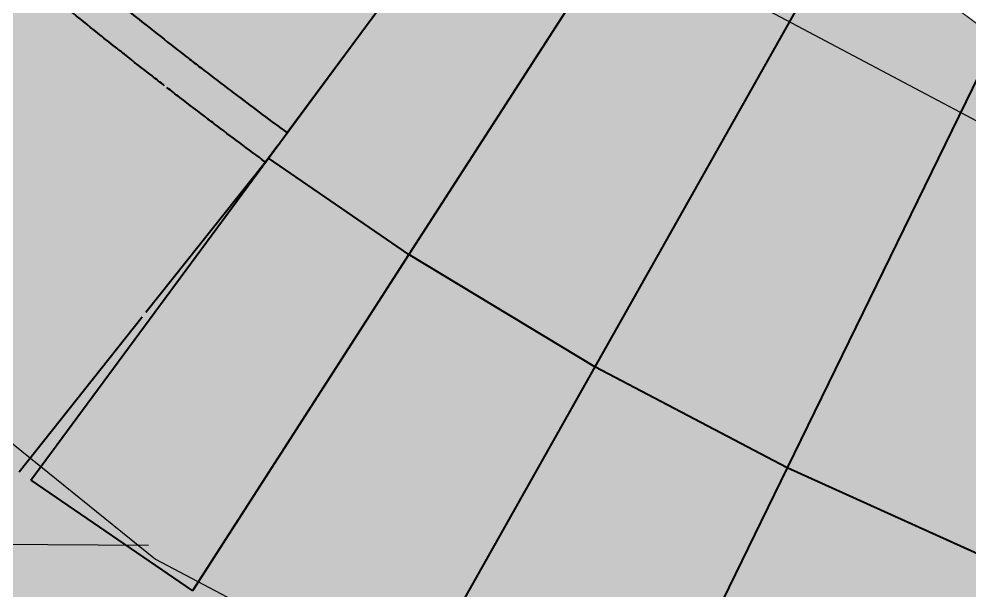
# Model space of a CAD drawing. Header units: metres. Extents: x -354 to -91, y 3 to 562.
# Drawn here: x -239.3602 to -238.8953, y 509.6032 to 509.8828 of the extents above; entities that cross this region are included whole.
import ezdxf

# ---------------------------------------------------------------- set-up
doc = ezdxf.new("R2010")
doc.units = ezdxf.units.M
for name, color, linetype, lineweight in [('A-DETL', 7, 'Continuous', 13), ('A-DETL-GENF', 7, 'Continuous', 9), ('A-FLOR', 7, 'Continuous', 40)]:
    doc.layers.add(name, color=color, linetype=linetype, lineweight=lineweight)

# ---------------------------------------------------------------- blocks, each defined once
blk = doc.blocks.new('T2DPAA-T2D-C3S-RW-M2D-100010_dwg-40802999-DRG-2873034 - CONSTRUCTION SEQUENCE STAGE A8')
at = {"color": 254, "lineweight": 25, "true_color": 0xe3e3e3}
for p, q in [((23.05647, -624.62436), (22.89982, -624.97614)), ((22.83045, -624.67998), (22.90556, -624.97107)), ((22.89982, -624.97614), (22.81369, -625.35146))]:
    blk.add_line(p, q, dxfattribs=at)
at = {"color": 254, "lineweight": 25, "true_color": 0xe3e3e3, "flags": 128}
blk.add_lwpolyline([(23.24225, -625.1699), (23.19735, -625.36359), (23.188, -625.43532), (23.18755, -625.48602)], dxfattribs=at)
blk = doc.blocks.new('T2DPAA-T2D-PWC-RW-M2D-100010_RoadDesign_rvt-1-DRG-2873034 - CONSTRUCTION SEQUENCE STAGE A8')
at = {"color": 254, "lineweight": 25, "true_color": 0xd0d0d0, "rotation": 75.11694444444437}
blk.add_blockref('T2DPAA-T2D-C3S-RW-M2D-100010_dwg-40802999-DRG-2873034 - CONSTRUCTION SEQUENCE STAGE A8', (-1722.33704, 648.01046), dxfattribs=at)

msp = doc.modelspace()

# ---------------------------------------------------------------- hatches: boundary and pattern name
at = {"layer": 'A-DETL-GENF', "true_color": 0xc0c0c0, "transparency": 33554611}
h = msp.add_hatch(color=9, dxfattribs=at)
h.paths.add_polyline_path([(-238.2928, 509.31241), (-238.25746, 509.51522), (-238.42991, 509.59468), (-238.59698, 509.68488), (-238.78173, 509.80244), (-238.91267, 509.89602), (-242.03324, 510.0129), (-242.15854, 510.04494), (-242.28048, 510.08804), (-242.39807, 510.14187), (-242.52192, 510.21403), (-242.61652, 510.2799), (-242.71563, 510.36299), (-242.80691, 510.45461), (-242.88964, 510.55402), (-242.96315, 510.66042), (-243.02687, 510.77297), (-243.08026, 510.89076), (-243.12652, 511.02714), (-243.15822, 511.16173), (-243.17474, 511.266), (-243.18349, 511.39504), (-243.18067, 511.52434), (-237.49073, 544.18362), (-238.05409, 544.18362), (-243.74278, 511.52434), (-243.75466, 511.44769), (-243.76496, 511.30489), (-243.76142, 511.13827), (-243.74939, 511.01285), (-243.72583, 510.87814), (-243.68973, 510.73959), (-243.64245, 510.60446), (-243.58429, 510.47364), (-243.51565, 510.348), (-243.43698, 510.22838), (-243.34881, 510.11559), (-243.25173, 510.01037), (-243.12652, 509.89794), (-243.03347, 509.8254), (-242.89985, 509.73932), (-242.78802, 509.67841), (-242.65712, 509.62043), (-242.52192, 509.57332), (-242.475, 509.56116), (-239.19544, 509.55504), (-239.17461, 509.54248), (-239.07045, 509.48778), (-238.96324, 509.4393), (-238.85336, 509.39723), (-238.74118, 509.3617), (-238.59698, 509.32741), (-238.34075, 509.31478)])
h.paths.add_polyline_path([(-260.97803, 520.68695), (-260.92641, 520.68695), (-256.8328, 544.1836), (-257.39616, 544.1836), (-261.48977, 520.68695)])

# ---------------------------------------------------------------- linework, layer by layer
at = {"layer": 'A-DETL', "color": 252, "lineweight": 15, "true_color": 0x888888}
msp.add_arc((-237.08769, 512.2807), 3.00271, 232.57785, 247.07204, dxfattribs=at)
at = {"layer": 'A-FLOR', "color": 254, "true_color": 0xdddddd}
for p, q in [((-239.2382, 509.81475), (-239.17105, 509.9057)), ((-239.17104, 509.9057), (-239.22907, 509.82713)), ((-239.08277, 509.90239), (-239.16954, 509.76763)), ((-238.97414, 509.89833), (-239.07864, 509.71283)), ((-238.88185, 509.87414), (-238.98468, 509.66348)), ((-239.23367, 509.82096), (-239.2397, 509.81289)), ((-239.35434, 509.65743), (-239.2382, 509.81475)), ((-239.2397, 509.81289), (-239.29821, 509.73932)), ((-239.16954, 509.76763), (-239.2382, 509.81475)), ((-239.16954, 509.76763), (-239.27538, 509.60323)), ((-239.07864, 509.71283), (-239.16954, 509.76763)), ((-239.29995, 509.73713), (-239.3602, 509.66138)), ((-239.07864, 509.71283), (-239.17461, 509.54248)), ((-238.98468, 509.66348), (-239.07864, 509.71283)), ((-238.98468, 509.66348), (-239.07045, 509.48778)), ((-238.88797, 509.61975), (-238.98468, 509.66348)), ((-239.35434, 509.65743), (-239.27538, 509.60323))]:
    msp.add_line(p, q, dxfattribs=at)
for points, knots in [([(-239.32195, 509.89897), (-239.31821, 509.89592), (-239.31112, 509.89019), (-239.30366, 509.88427), (-239.30012, 509.88146)], [0.9966203989, 0.9966203989, 0.9966203989, 0.9966203989, 0.9970703125, 0.9974652992, 0.9974652992, 0.9974652992, 0.9974652992]), ([(-239.31298, 509.86898), (-239.31595, 509.87133), (-239.32362, 509.87744), (-239.33095, 509.88337), (-239.33544, 509.88704)], [-0.997400138, -0.997400138, -0.997400138, -0.997400138, -0.9970703125, -0.9965335173, -0.9965335173, -0.9965335173, -0.9965335173]), ([(-239.30012, 509.88146), (-239.29928, 509.8808), (-239.29404, 509.87666), (-239.28643, 509.87069), (-239.27947, 509.86527), (-239.27704, 509.86339), (-239.27686, 509.86326)], [0.9974652992, 0.9974652992, 0.9974652992, 0.9974652992, 0.9975585938, 0.998046875, 0.9982910156, 0.9983101994, 0.9983101994, 0.9983101994, 0.9983101994]), ([(-239.28903, 509.85021), (-239.29108, 509.85179), (-239.29768, 509.85693), (-239.30571, 509.86323), (-239.31156, 509.86785), (-239.31298, 509.86898)], [-0.9982667587, -0.9982667587, -0.9982667587, -0.9982667587, -0.998046875, -0.9975585938, -0.997400138, -0.997400138, -0.997400138, -0.997400138]), ([(-239.27686, 509.86326), (-239.27479, 509.86165), (-239.27048, 509.85832), (-239.26388, 509.85326), (-239.25808, 509.84884), (-239.25454, 509.84616), (-239.2533, 509.84522)], [0.9983101994, 0.9983101994, 0.9983101994, 0.9983101994, 0.9985351562, 0.9987792969, 0.9990234375, 0.9991550997, 0.9991550997, 0.9991550997, 0.9991550997]), ([(-239.26471, 509.83158), (-239.26575, 509.83236), (-239.27142, 509.83666), (-239.27917, 509.84258), (-239.28581, 509.84771), (-239.28793, 509.84935)], [-0.9991333793, -0.9991333793, -0.9991333793, -0.9991333793, -0.9990234375, -0.9985351562, -0.9983062465, -0.9983062465, -0.9983062465, -0.9983062465])]:
    msp.add_open_spline(points, degree=3, knots=knots, dxfattribs=at)
for points in [[(-239.2533, 509.84522), (-239.24532, 509.8392), (-239.23725, 509.83316), (-239.22907, 509.82713)], [(-239.2397, 509.81289), (-239.24814, 509.81912), (-239.25649, 509.82536), (-239.26471, 509.83158)]]:
    msp.add_open_spline(points, degree=3, dxfattribs=at)

# ---------------------------------------------------------------- block references
at = {"lineweight": 5}
msp.add_blockref('T2DPAA-T2D-PWC-RW-M2D-100010_RoadDesign_rvt-1-DRG-2873034 - CONSTRUCTION SEQUENCE STAGE A8', (873.15239, 0), dxfattribs=at)

doc.saveas('drawing.dxf')
